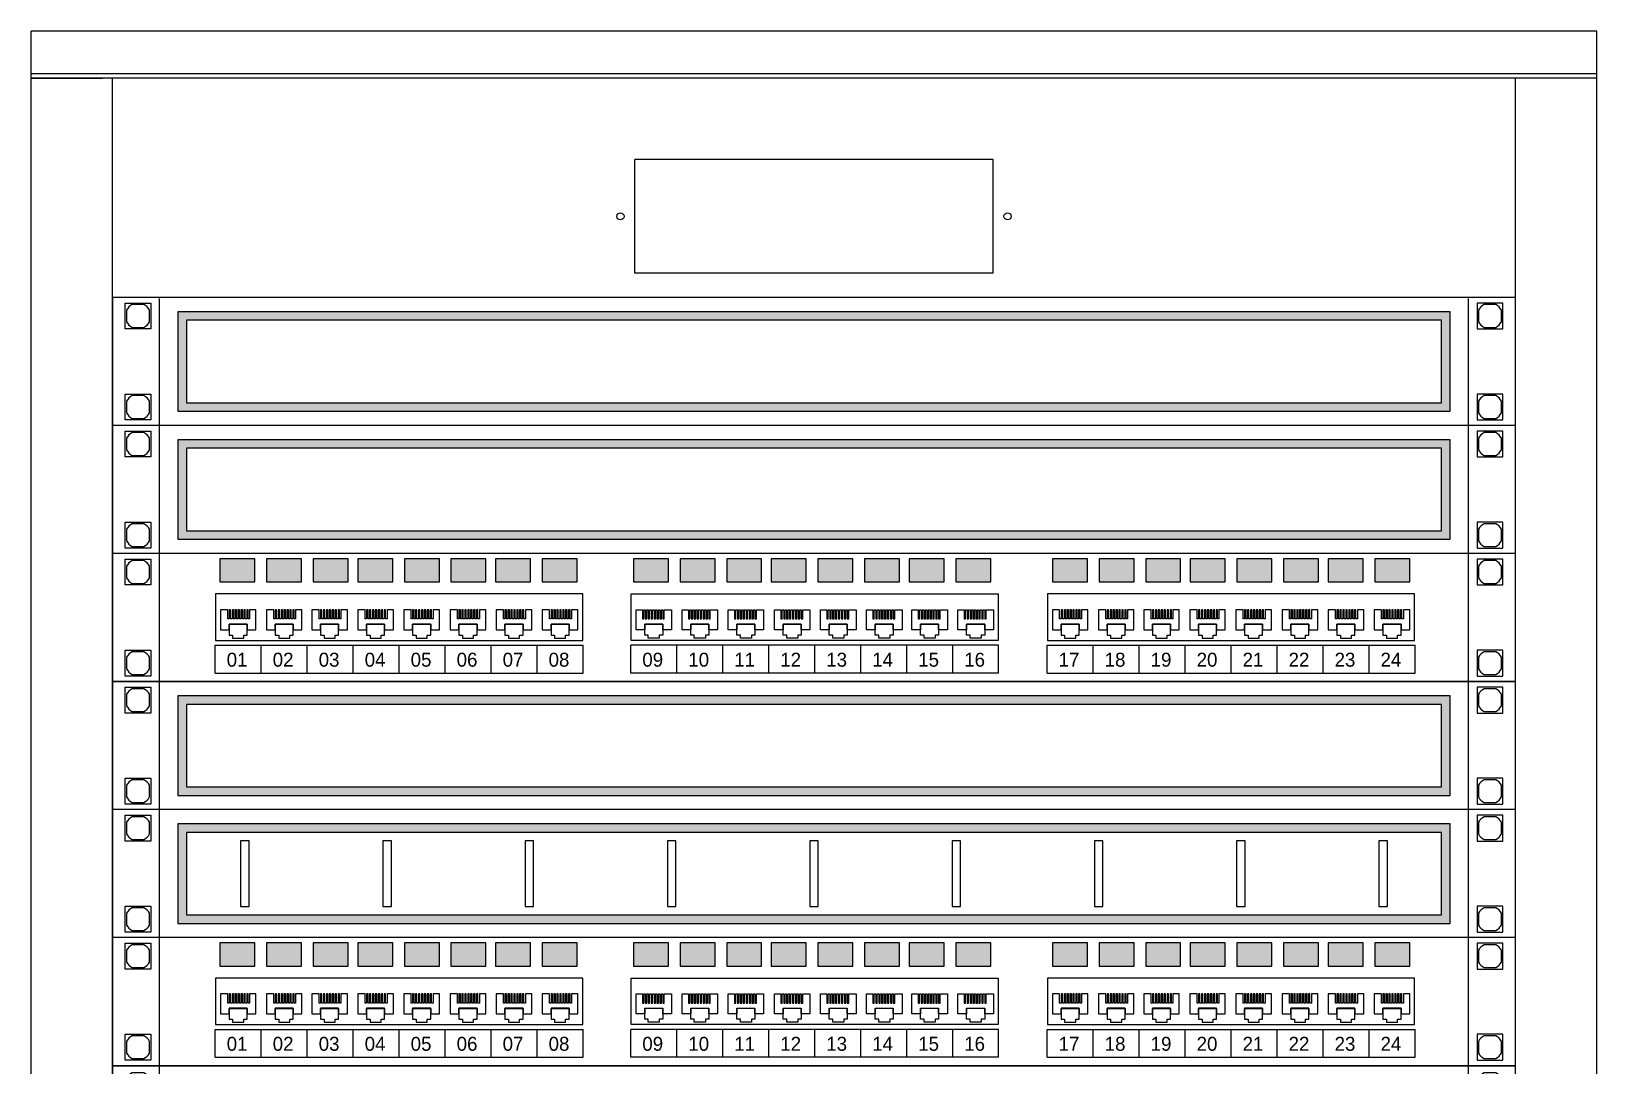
# Model space of a CAD drawing. Header units: millimetres. Extents: x 348.1 to 403.2, y 174.1 to 196.9.
# Drawn here: x 380.617 to 381.167, y 195.872 to 196.235 of the extents above; entities that cross this region are included whole.
import ezdxf

# ---------------------------------------------------------------- set-up
doc = ezdxf.new("R2010")
doc.units = ezdxf.units.MM
doc.layers.add('COTA', color=1, linetype='Continuous')

# ---------------------------------------------------------------- blocks, each defined once
blk = doc.blocks.new('GR39924')
for p, q in [((550, 0), (0, 0)), ((0, -15), (0, 0)), ((550, -15), (550, 0)), ((550, -15), (0, -15)), ((0, -16.5), (0, -15)), ((0, -1249.5), (0, -16.5)), ((0, -16.5), (25, -16.5)), ((550, -16.5), (0, -16.5)), ((28.5, -1249.5), (28.5, -16.5)), ((521.5, -1249.5), (521.5, -16.5)), ((550, -16.5), (525, -16.5)), ((550, -16.5), (550, -15)), ((550, -1249.5), (550, -16.5)), ((212, -85.05), (212, -45.05)), ((338, -45.05), (212, -45.05)), ((338, -85.05), (338, -45.05)), ((338, -85.05), (212, -85.05)), ((521.5, -93.55), (28.5, -93.55)), ((32.95, -95.5), (42.05, -95.5)), ((32.95, -104.6), (32.95, -95.5)), ((42.05, -95.5), (42.05, -104.6)), ((45, -1173.55), (45, -93.9)), ((505, -1173.55), (505, -93.9)), ((517.05, -95.5), (507.95, -95.5)), ((507.95, -95.5), (507.95, -104.6)), ((517.05, -104.6), (517.05, -95.5)), ((42.05, -104.6), (32.95, -104.6)), ((507.95, -104.6), (517.05, -104.6)), ((32.95, -127.5), (42.05, -127.5)), ((32.95, -136.6), (32.95, -127.5)), ((42.05, -127.5), (42.05, -136.6)), ((517.05, -127.5), (507.95, -127.5)), ((507.95, -127.5), (507.95, -136.6)), ((517.05, -136.6), (517.05, -127.5)), ((42.05, -136.6), (32.95, -136.6)), ((507.95, -136.6), (517.05, -136.6)), ((32.95, -140.5), (42.05, -140.5)), ((32.95, -149.6), (32.95, -140.5)), ((42.05, -140.5), (42.05, -149.6)), ((517.05, -140.5), (507.95, -140.5)), ((507.95, -140.5), (507.95, -149.6)), ((517.05, -149.6), (517.05, -140.5)), ((42.05, -149.6), (32.95, -149.6)), ((507.95, -149.6), (517.05, -149.6)), ((32.95, -172.5), (42.05, -172.5)), ((32.95, -181.6), (32.95, -172.5)), ((42.05, -172.5), (42.05, -181.6)), ((517.05, -172.5), (507.95, -172.5)), ((507.95, -172.5), (507.95, -181.6)), ((517.05, -181.6), (517.05, -172.5)), ((42.05, -181.6), (32.95, -181.6)), ((32.95, -185.5), (42.05, -185.5)), ((32.95, -194.6), (32.95, -185.5)), ((42.05, -185.5), (42.05, -194.6)), ((507.95, -181.6), (517.05, -181.6)), ((517.05, -185.5), (507.95, -185.5)), ((507.95, -185.5), (507.95, -194.6)), ((517.05, -194.6), (517.05, -185.5)), ((42.05, -194.6), (32.95, -194.6)), ((507.95, -194.6), (517.05, -194.6)), ((32.95, -217.5), (42.05, -217.5)), ((32.95, -226.6), (32.95, -217.5)), ((42.05, -217.5), (42.05, -226.6)), ((517.05, -217.5), (507.95, -217.5)), ((507.95, -217.5), (507.95, -226.6)), ((517.05, -226.6), (517.05, -217.5)), ((42.05, -226.6), (32.95, -226.6)), ((32.95, -230.5), (42.05, -230.5)), ((32.95, -239.6), (32.95, -230.5)), ((42.05, -230.5), (42.05, -239.6)), ((507.95, -226.6), (517.05, -226.6)), ((517.05, -230.5), (507.95, -230.5)), ((507.95, -230.5), (507.95, -239.6)), ((517.05, -239.6), (517.05, -230.5)), ((42.05, -239.6), (32.95, -239.6)), ((507.95, -239.6), (517.05, -239.6)), ((32.95, -262.5), (42.05, -262.5)), ((32.95, -271.6), (32.95, -262.5)), ((42.05, -262.5), (42.05, -271.6)), ((517.05, -262.5), (507.95, -262.5)), ((507.95, -262.5), (507.95, -271.6)), ((517.05, -271.6), (517.05, -262.5)), ((42.05, -271.6), (32.95, -271.6)), ((507.95, -271.6), (517.05, -271.6)), ((32.95, -275.5), (42.05, -275.5)), ((32.95, -284.6), (32.95, -275.5)), ((42.05, -275.5), (42.05, -284.6)), ((517.05, -275.5), (507.95, -275.5)), ((507.95, -275.5), (507.95, -284.6)), ((517.05, -284.6), (517.05, -275.5)), ((42.05, -284.6), (32.95, -284.6)), ((507.95, -284.6), (517.05, -284.6)), ((32.95, -307.5), (42.05, -307.5)), ((32.95, -316.6), (32.95, -307.5)), ((42.05, -307.5), (42.05, -316.6)), ((517.05, -307.5), (507.95, -307.5)), ((507.95, -307.5), (507.95, -316.6)), ((517.05, -316.6), (517.05, -307.5)), ((42.05, -316.6), (32.95, -316.6)), ((507.95, -316.6), (517.05, -316.6)), ((32.95, -320.5), (42.05, -320.5)), ((32.95, -329.6), (32.95, -320.5)), ((42.05, -320.5), (42.05, -329.6)), ((517.05, -320.5), (507.95, -320.5)), ((507.95, -320.5), (507.95, -329.6)), ((517.05, -329.6), (517.05, -320.5)), ((42.05, -329.6), (32.95, -329.6)), ((507.95, -329.6), (517.05, -329.6)), ((32.95, -352.5), (42.05, -352.5)), ((32.95, -361.6), (32.95, -352.5)), ((42.05, -352.5), (42.05, -361.6)), ((517.05, -352.5), (507.95, -352.5)), ((507.95, -352.5), (507.95, -361.6)), ((517.05, -361.6), (517.05, -352.5)), ((42.05, -361.6), (32.95, -361.6)), ((507.95, -361.6), (517.05, -361.6))]:
    blk.add_line(p, q)
for centre in [(207, -65.05), (343, -65.05)]:
    blk.add_circle(centre, 1.25)
blk = doc.blocks.new('Painel Fechamento 1U')
h = blk.add_hatch(color=256)
h.paths.add_polyline_path([(23, -5), (23, -40), (470, -40), (470, -5)])
h.paths.add_polyline_path([(467, -8), (467, -37), (26, -37), (26, -8)], flags=16)
for p, q in [((493, 0), (0, 0)), ((0, 0), (0, -45)), ((493, -45), (493, 0)), ((493, -45), (0, -45))]:
    blk.add_line(p, q)
for points in [[(5, -4.44), (5, -8.56, 0.156005), (6.94, -10.5), (11.06, -10.5, 0.156005), (13, -8.56), (13, -4.44, 0.156005), (11.06, -2.5), (6.94, -2.5, 0.156005)], [(480, -4.44), (480, -8.56, 0.156005), (481.94, -10.5), (486.06, -10.5, 0.156005), (488, -8.56), (488, -4.44, 0.156005), (486.06, -2.5), (481.94, -2.5, 0.156005)], [(5, -36.44), (5, -40.56, 0.156005), (6.94, -42.5), (11.06, -42.5, 0.156005), (13, -40.56), (13, -36.44, 0.156005), (11.06, -34.5), (6.94, -34.5, 0.156005)], [(480, -36.44), (480, -40.56, 0.156005), (481.94, -42.5), (486.06, -42.5, 0.156005), (488, -40.56), (488, -36.44, 0.156005), (486.06, -34.5), (481.94, -34.5, 0.156005)]]:
    blk.add_lwpolyline(points, format="xyb", close=True)
for points in [[(23, -40), (470, -40), (470, -5), (23, -5)], [(26, -37), (467, -37), (467, -8), (26, -8)]]:
    blk.add_lwpolyline(points, close=True)
blk = doc.blocks.new('376')
blk.add_blockref('Painel Fechamento 1U', (0, 0))
blk = doc.blocks.new('Patch Panel 24 Portas')
h = blk.add_hatch(color=256)
h.paths.add_polyline_path([(37.77, -1.8), (37.77, -9.99), (50.06, -9.99), (50.06, -1.8)])
h.paths.add_polyline_path([(66.44, -9.99), (66.44, -1.8), (54.16, -1.8), (54.16, -9.99)])
h.paths.add_polyline_path([(82.82, -9.99), (82.82, -1.8), (70.54, -1.8), (70.54, -9.99)])
h.paths.add_polyline_path([(98.49, -9.99), (98.49, -1.8), (86.2, -1.8), (86.2, -9.99)])
h.paths.add_polyline_path([(114.87, -9.99), (114.87, -1.8), (102.58, -1.8), (102.58, -9.99)])
h.paths.add_polyline_path([(131.25, -9.99), (131.25, -1.8), (118.96, -1.8), (118.96, -9.99)])
h.paths.add_polyline_path([(146.91, -9.99), (146.91, -1.8), (134.63, -1.8), (134.63, -9.99)])
h.paths.add_polyline_path([(151.01, -1.8), (151.01, -9.99), (163.3, -9.99), (163.3, -1.8)])
h.paths.add_polyline_path([(195.34, -9.99), (195.34, -1.8), (183.06, -1.8), (183.06, -9.99)])
h.paths.add_polyline_path([(199.44, -9.99), (211.72, -9.99), (211.72, -1.8), (199.44, -1.8)])
h.paths.add_polyline_path([(215.82, -9.99), (228.1, -9.99), (228.1, -1.8), (215.82, -1.8)])
h.paths.add_polyline_path([(231.48, -1.8), (231.48, -9.99), (243.77, -9.99), (243.77, -1.8)])
h.paths.add_polyline_path([(247.86, -1.8), (247.86, -9.99), (260.15, -9.99), (260.15, -1.8)])
h.paths.add_polyline_path([(276.53, -1.8), (264.24, -1.8), (264.24, -9.99), (276.53, -9.99)])
h.paths.add_polyline_path([(279.91, -1.8), (279.91, -9.99), (292.2, -9.99), (292.2, -1.8)])
h.paths.add_polyline_path([(296.29, -9.99), (308.58, -9.99), (308.58, -1.8), (296.29, -1.8)])
h.paths.add_polyline_path([(330.28, -1.8), (330.28, -9.99), (342.57, -9.99), (342.57, -1.8)])
h.paths.add_polyline_path([(358.95, -1.8), (346.66, -1.8), (346.66, -9.99), (358.95, -9.99)])
h.paths.add_polyline_path([(375.33, -1.8), (363.04, -1.8), (363.04, -9.99), (375.33, -9.99)])
h.paths.add_polyline_path([(378.71, -1.8), (378.71, -9.99), (391, -9.99), (391, -1.8)])
h.paths.add_polyline_path([(395.09, -1.8), (395.09, -9.99), (407.38, -9.99), (407.38, -1.8)])
h.paths.add_polyline_path([(411.47, -1.8), (411.47, -9.99), (423.76, -9.99), (423.76, -1.8)])
h.paths.add_polyline_path([(427.14, -1.8), (427.14, -9.99), (439.42, -9.99), (439.42, -1.8)])
h.paths.add_polyline_path([(443.52, -1.8), (443.52, -9.99), (455.8, -9.99), (455.8, -1.8)])
at = {"color": 7}
for p, q in [((36.1, -42.04), (36.1, -32.23)), ((36.1, -32.23), (165.36, -32.23)), ((165.36, -42.04), (165.36, -32.23)), ((182.13, -42.04), (182.13, -32.23)), ((311.38, -32.23), (182.13, -32.23)), ((311.38, -42.04), (311.38, -32.23)), ((328.41, -42.04), (328.41, -32.23)), ((328.41, -32.23), (457.67, -32.23)), ((457.67, -42.04), (457.67, -32.23)), ((36.1, -42.04), (165.36, -42.04)), ((311.38, -42.04), (182.13, -42.04)), ((328.41, -42.04), (457.67, -42.04))]:
    blk.add_line(p, q, dxfattribs=at)
for p, q in [((52.26, -42.04), (52.26, -32.23)), ((68.42, -42.04), (68.42, -32.23)), ((84.57, -42.04), (84.57, -32.23)), ((100.73, -42.04), (100.73, -32.23)), ((116.89, -42.04), (116.89, -32.23)), ((133.05, -42.04), (133.05, -32.23)), ((149.2, -42.04), (149.2, -32.23)), ((198.29, -42.04), (198.29, -32.23)), ((214.44, -42.04), (214.44, -32.23)), ((230.6, -42.04), (230.6, -32.23)), ((246.76, -42.04), (246.76, -32.23)), ((262.91, -42.04), (262.91, -32.23)), ((279.07, -42.04), (279.07, -32.23)), ((295.23, -42.04), (295.23, -32.23)), ((344.57, -42.04), (344.57, -32.23)), ((360.73, -42.04), (360.73, -32.23)), ((376.89, -42.04), (376.89, -32.23)), ((393.04, -42.04), (393.04, -32.23)), ((409.2, -42.04), (409.2, -32.23)), ((425.36, -42.04), (425.36, -32.23)), ((441.51, -42.04), (441.51, -32.23))]:
    blk.add_line(p, q)
blk.add_lwpolyline([(0, -45), (493, -45), (493, 0), (0, 0)], close=True)
for points in [[(5, -4.44), (5, -8.56, 0.156005), (6.94, -10.5), (11.06, -10.5, 0.156005), (13, -8.56), (13, -4.44, 0.156005), (11.06, -2.5), (6.94, -2.5, 0.156005)], [(480, -4.44), (480, -8.56, 0.156005), (481.94, -10.5), (486.06, -10.5, 0.156005), (488, -8.56), (488, -4.44, 0.156005), (486.06, -2.5), (481.94, -2.5, 0.156005)], [(5, -36.44), (5, -40.56, 0.156005), (6.94, -42.5), (11.06, -42.5, 0.156005), (13, -40.56), (13, -36.44, 0.156005), (11.06, -34.5), (6.94, -34.5, 0.156005)], [(480, -36.44), (480, -40.56, 0.156005), (481.94, -42.5), (486.06, -42.5, 0.156005), (488, -40.56), (488, -36.44, 0.156005), (486.06, -34.5), (481.94, -34.5, 0.156005)]]:
    blk.add_lwpolyline(points, format="xyb", close=True)
at = {"color": 7, "linetype": 'Continuous'}
for points in [[(37.77, -9.99), (50.06, -9.99), (50.06, -1.8), (37.77, -1.8)], [(54.16, -9.99), (66.44, -9.99), (66.44, -1.8), (54.16, -1.8)], [(70.54, -9.99), (82.82, -9.99), (82.82, -1.8), (70.54, -1.8)], [(86.2, -9.99), (98.49, -9.99), (98.49, -1.8), (86.2, -1.8)], [(102.58, -9.99), (114.87, -9.99), (114.87, -1.8), (102.58, -1.8)], [(118.96, -9.99), (131.25, -9.99), (131.25, -1.8), (118.96, -1.8)], [(134.63, -9.99), (146.91, -9.99), (146.91, -1.8), (134.63, -1.8)], [(151.01, -9.99), (163.3, -9.99), (163.3, -1.8), (151.01, -1.8)], [(183.06, -9.99), (195.34, -9.99), (195.34, -1.8), (183.06, -1.8)], [(199.44, -9.99), (211.72, -9.99), (211.72, -1.8), (199.44, -1.8)], [(215.82, -9.99), (228.1, -9.99), (228.1, -1.8), (215.82, -1.8)], [(231.48, -9.99), (243.77, -9.99), (243.77, -1.8), (231.48, -1.8)], [(247.86, -9.99), (260.15, -9.99), (260.15, -1.8), (247.86, -1.8)], [(264.24, -9.99), (276.53, -9.99), (276.53, -1.8), (264.24, -1.8)], [(279.91, -9.99), (292.2, -9.99), (292.2, -1.8), (279.91, -1.8)], [(296.29, -9.99), (308.58, -9.99), (308.58, -1.8), (296.29, -1.8)], [(330.28, -9.99), (342.57, -9.99), (342.57, -1.8), (330.28, -1.8)], [(346.66, -9.99), (358.95, -9.99), (358.95, -1.8), (346.66, -1.8)], [(363.04, -9.99), (375.33, -9.99), (375.33, -1.8), (363.04, -1.8)], [(378.71, -9.99), (391, -9.99), (391, -1.8), (378.71, -1.8)], [(395.09, -9.99), (407.38, -9.99), (407.38, -1.8), (395.09, -1.8)], [(411.47, -9.99), (423.76, -9.99), (423.76, -1.8), (411.47, -1.8)], [(427.14, -9.99), (439.42, -9.99), (439.42, -1.8), (427.14, -1.8)], [(443.52, -9.99), (455.8, -9.99), (455.8, -1.8), (443.52, -1.8)], [(47.36, -26.79), (50.43, -26.79), (50.43, -19.73), (48.21, -19.73), (48.21, -22.98), (47.69, -22.98), (47.69, -19.73), (47.18, -19.73), (47.18, -22.98), (46.67, -22.98), (46.67, -19.73), (46.16, -19.73), (46.16, -22.99), (45.65, -22.99), (45.65, -19.73), (45.13, -19.73), (45.13, -22.98), (44.62, -22.98), (44.62, -19.73), (44.09, -19.73), (44.09, -22.99), (43.57, -22.99), (43.57, -19.73), (43.06, -19.73), (43.06, -23), (42.55, -23), (42.55, -19.73), (42.04, -19.73), (42.04, -23), (41.53, -23), (41.53, -19.73), (41.01, -19.73), (41.01, -23), (40.5, -23), (40.5, -19.73), (37.94, -19.73), (37.94, -26.79), (41.01, -26.79), (41.01, -24.85), (47.36, -24.85)], [(63.54, -26.79), (66.61, -26.79), (66.61, -19.73), (64.38, -19.73), (64.38, -22.98), (63.87, -22.98), (63.87, -19.73), (63.36, -19.73), (63.36, -22.98), (62.85, -22.98), (62.85, -19.73), (62.34, -19.73), (62.34, -22.99), (61.82, -22.99), (61.82, -19.73), (61.31, -19.73), (61.31, -22.98), (60.8, -22.98), (60.8, -19.73), (60.26, -19.73), (60.26, -22.99), (59.75, -22.99), (59.75, -19.73), (59.24, -19.73), (59.24, -23), (58.73, -23), (58.73, -19.73), (58.21, -19.73), (58.21, -23), (57.7, -23), (57.7, -19.73), (57.19, -19.73), (57.19, -23), (56.68, -23), (56.68, -19.73), (54.12, -19.73), (54.12, -26.79), (57.19, -26.79), (57.19, -24.85), (63.54, -24.85)], [(79.47, -26.79), (82.54, -26.79), (82.54, -19.73), (80.31, -19.73), (80.31, -22.98), (79.8, -22.98), (79.8, -19.73), (79.29, -19.73), (79.29, -22.98), (78.77, -22.98), (78.77, -19.73), (78.26, -19.73), (78.26, -22.99), (77.75, -22.99), (77.75, -19.73), (77.24, -19.73), (77.24, -22.98), (76.73, -22.98), (76.73, -19.73), (76.19, -19.73), (76.19, -22.99), (75.68, -22.99), (75.68, -19.73), (75.17, -19.73), (75.17, -23), (74.65, -23), (74.65, -19.73), (74.14, -19.73), (74.14, -23), (73.63, -23), (73.63, -19.73), (73.12, -19.73), (73.12, -23), (72.61, -23), (72.61, -19.73), (70.05, -19.73), (70.05, -26.79), (73.12, -26.79), (73.12, -24.85), (79.47, -24.85)], [(95.64, -26.79), (98.71, -26.79), (98.71, -19.73), (96.49, -19.73), (96.49, -22.98), (95.98, -22.98), (95.98, -19.73), (95.46, -19.73), (95.46, -22.98), (94.95, -22.98), (94.95, -19.73), (94.44, -19.73), (94.44, -22.99), (93.93, -22.99), (93.93, -19.73), (93.42, -19.73), (93.42, -22.98), (92.9, -22.98), (92.9, -19.73), (92.37, -19.73), (92.37, -22.99), (91.85, -22.99), (91.85, -19.73), (91.34, -19.73), (91.34, -23), (90.83, -23), (90.83, -19.73), (90.32, -19.73), (90.32, -23), (89.81, -23), (89.81, -19.73), (89.29, -19.73), (89.29, -23), (88.78, -23), (88.78, -19.73), (86.22, -19.73), (86.22, -26.79), (89.29, -26.79), (89.29, -24.85), (95.64, -24.85)], [(111.82, -26.79), (114.89, -26.79), (114.89, -19.73), (112.66, -19.73), (112.66, -22.98), (112.15, -22.98), (112.15, -19.73), (111.64, -19.73), (111.64, -22.98), (111.13, -22.98), (111.13, -19.73), (110.62, -19.73), (110.62, -22.99), (110.1, -22.99), (110.1, -19.73), (109.59, -19.73), (109.59, -22.98), (109.08, -22.98), (109.08, -19.73), (108.54, -19.73), (108.54, -22.99), (108.03, -22.99), (108.03, -19.73), (107.52, -19.73), (107.52, -23), (107.01, -23), (107.01, -19.73), (106.49, -19.73), (106.49, -23), (105.98, -23), (105.98, -19.73), (105.47, -19.73), (105.47, -23), (104.96, -23), (104.96, -19.73), (102.4, -19.73), (102.4, -26.79), (105.47, -26.79), (105.47, -24.85), (111.82, -24.85)], [(128.1, -26.79), (131.17, -26.79), (131.17, -19.73), (128.94, -19.73), (128.94, -22.98), (128.43, -22.98), (128.43, -19.73), (127.92, -19.73), (127.92, -22.98), (127.41, -22.98), (127.41, -19.73), (126.89, -19.73), (126.89, -22.99), (126.38, -22.99), (126.38, -19.73), (125.87, -19.73), (125.87, -22.98), (125.36, -22.98), (125.36, -19.73), (124.82, -19.73), (124.82, -22.99), (124.31, -22.99), (124.31, -19.73), (123.8, -19.73), (123.8, -23), (123.29, -23), (123.29, -19.73), (122.77, -19.73), (122.77, -23), (122.26, -23), (122.26, -19.73), (121.75, -19.73), (121.75, -23), (121.24, -23), (121.24, -19.73), (118.68, -19.73), (118.68, -26.79), (121.75, -26.79), (121.75, -24.85), (128.1, -24.85)], [(144.27, -26.79), (147.35, -26.79), (147.35, -19.73), (145.12, -19.73), (145.12, -22.98), (144.61, -22.98), (144.61, -19.73), (144.1, -19.73), (144.1, -22.98), (143.58, -22.98), (143.58, -19.73), (143.07, -19.73), (143.07, -22.99), (142.56, -22.99), (142.56, -19.73), (142.05, -19.73), (142.05, -22.98), (141.54, -22.98), (141.54, -19.73), (141, -19.73), (141, -22.99), (140.49, -22.99), (140.49, -19.73), (139.97, -19.73), (139.97, -23), (139.46, -23), (139.46, -19.73), (138.95, -19.73), (138.95, -23), (138.44, -23), (138.44, -19.73), (137.93, -19.73), (137.93, -23), (137.41, -23), (137.41, -19.73), (134.86, -19.73), (134.86, -26.79), (137.93, -26.79), (137.93, -24.85), (144.27, -24.85)], [(160.45, -26.79), (163.52, -26.79), (163.52, -19.73), (161.3, -19.73), (161.3, -22.98), (160.78, -22.98), (160.78, -19.73), (160.27, -19.73), (160.27, -22.98), (159.76, -22.98), (159.76, -19.73), (159.25, -19.73), (159.25, -22.99), (158.74, -22.99), (158.74, -19.73), (158.22, -19.73), (158.22, -22.98), (157.71, -22.98), (157.71, -19.73), (157.17, -19.73), (157.17, -22.99), (156.66, -22.99), (156.66, -19.73), (156.15, -19.73), (156.15, -23), (155.64, -23), (155.64, -19.73), (155.13, -19.73), (155.13, -23), (154.61, -23), (154.61, -19.73), (154.1, -19.73), (154.1, -23), (153.59, -23), (153.59, -19.73), (151.03, -19.73), (151.03, -26.79), (154.1, -26.79), (154.1, -24.85), (160.45, -24.85)], [(187.04, -26.79), (183.97, -26.79), (183.97, -19.73), (186.19, -19.73), (186.19, -22.98), (186.7, -22.98), (186.7, -19.73), (187.22, -19.73), (187.22, -22.98), (187.73, -22.98), (187.73, -19.73), (188.24, -19.73), (188.24, -22.99), (188.75, -22.99), (188.75, -19.73), (189.26, -19.73), (189.26, -22.98), (189.78, -22.98), (189.78, -19.73), (190.31, -19.73), (190.31, -22.99), (190.83, -22.99), (190.83, -19.73), (191.34, -19.73), (191.34, -23), (191.85, -23), (191.85, -19.73), (192.36, -19.73), (192.36, -23), (192.87, -23), (192.87, -19.73), (193.39, -19.73), (193.39, -23), (193.9, -23), (193.9, -19.73), (196.46, -19.73), (196.46, -26.79), (193.39, -26.79), (193.39, -24.85), (187.04, -24.85)], [(203.21, -26.79), (200.14, -26.79), (200.14, -19.73), (202.37, -19.73), (202.37, -22.98), (202.88, -22.98), (202.88, -19.73), (203.39, -19.73), (203.39, -22.98), (203.91, -22.98), (203.91, -19.73), (204.42, -19.73), (204.42, -22.99), (204.93, -22.99), (204.93, -19.73), (205.44, -19.73), (205.44, -22.98), (205.95, -22.98), (205.95, -19.73), (206.49, -19.73), (206.49, -22.99), (207, -22.99), (207, -19.73), (207.51, -19.73), (207.51, -23), (208.03, -23), (208.03, -19.73), (208.54, -19.73), (208.54, -23), (209.05, -23), (209.05, -19.73), (209.56, -19.73), (209.56, -23), (210.07, -23), (210.07, -19.73), (212.63, -19.73), (212.63, -26.79), (209.56, -26.79), (209.56, -24.85), (203.21, -24.85)], [(219.39, -26.79), (216.32, -26.79), (216.32, -19.73), (218.55, -19.73), (218.55, -22.98), (219.06, -22.98), (219.06, -19.73), (219.57, -19.73), (219.57, -22.98), (220.08, -22.98), (220.08, -19.73), (220.59, -19.73), (220.59, -22.99), (221.11, -22.99), (221.11, -19.73), (221.62, -19.73), (221.62, -22.98), (222.13, -22.98), (222.13, -19.73), (222.67, -19.73), (222.67, -22.99), (223.18, -22.99), (223.18, -19.73), (223.69, -19.73), (223.69, -23), (224.2, -23), (224.2, -19.73), (224.71, -19.73), (224.71, -23), (225.23, -23), (225.23, -19.73), (225.74, -19.73), (225.74, -23), (226.25, -23), (226.25, -19.73), (228.81, -19.73), (228.81, -26.79), (225.74, -26.79), (225.74, -24.85), (219.39, -24.85)], [(235.67, -26.79), (232.6, -26.79), (232.6, -19.73), (234.82, -19.73), (234.82, -22.98), (235.34, -22.98), (235.34, -19.73), (235.85, -19.73), (235.85, -22.98), (236.36, -22.98), (236.36, -19.73), (236.87, -19.73), (236.87, -22.99), (237.38, -22.99), (237.38, -19.73), (237.9, -19.73), (237.9, -22.98), (238.41, -22.98), (238.41, -19.73), (238.95, -19.73), (238.95, -22.99), (239.46, -22.99), (239.46, -19.73), (239.97, -19.73), (239.97, -23), (240.48, -23), (240.48, -19.73), (240.99, -19.73), (240.99, -23), (241.51, -23), (241.51, -19.73), (242.02, -19.73), (242.02, -23), (242.53, -23), (242.53, -19.73), (245.09, -19.73), (245.09, -26.79), (242.02, -26.79), (242.02, -24.85), (235.67, -24.85)], [(251.85, -26.79), (248.77, -26.79), (248.77, -19.73), (251, -19.73), (251, -22.98), (251.51, -22.98), (251.51, -19.73), (252.03, -19.73), (252.03, -22.98), (252.54, -22.98), (252.54, -19.73), (253.05, -19.73), (253.05, -22.99), (253.56, -22.99), (253.56, -19.73), (254.07, -19.73), (254.07, -22.98), (254.58, -22.98), (254.58, -19.73), (255.12, -19.73), (255.12, -22.99), (255.63, -22.99), (255.63, -19.73), (256.15, -19.73), (256.15, -23), (256.66, -23), (256.66, -19.73), (257.17, -19.73), (257.17, -23), (257.68, -23), (257.68, -19.73), (258.19, -19.73), (258.19, -23), (258.71, -23), (258.71, -19.73), (261.27, -19.73), (261.27, -26.79), (258.19, -26.79), (258.19, -24.85), (251.85, -24.85)], [(268.02, -26.79), (264.95, -26.79), (264.95, -19.73), (267.18, -19.73), (267.18, -22.98), (267.69, -22.98), (267.69, -19.73), (268.2, -19.73), (268.2, -22.98), (268.71, -22.98), (268.71, -19.73), (269.23, -19.73), (269.23, -22.99), (269.74, -22.99), (269.74, -19.73), (270.25, -19.73), (270.25, -22.98), (270.76, -22.98), (270.76, -19.73), (271.3, -19.73), (271.3, -22.99), (271.81, -22.99), (271.81, -19.73), (272.32, -19.73), (272.32, -23), (272.83, -23), (272.83, -19.73), (273.35, -19.73), (273.35, -23), (273.86, -23), (273.86, -19.73), (274.37, -19.73), (274.37, -23), (274.88, -23), (274.88, -19.73), (277.44, -19.73), (277.44, -26.79), (274.37, -26.79), (274.37, -24.85), (268.02, -24.85)], [(283.95, -26.79), (280.88, -26.79), (280.88, -19.73), (283.11, -19.73), (283.11, -22.98), (283.62, -22.98), (283.62, -19.73), (284.13, -19.73), (284.13, -22.98), (284.64, -22.98), (284.64, -19.73), (285.15, -19.73), (285.15, -22.99), (285.67, -22.99), (285.67, -19.73), (286.18, -19.73), (286.18, -22.98), (286.69, -22.98), (286.69, -19.73), (287.23, -19.73), (287.23, -22.99), (287.74, -22.99), (287.74, -19.73), (288.25, -19.73), (288.25, -23), (288.76, -23), (288.76, -19.73), (289.27, -19.73), (289.27, -23), (289.79, -23), (289.79, -19.73), (290.3, -19.73), (290.3, -23), (290.81, -23), (290.81, -19.73), (293.37, -19.73), (293.37, -26.79), (290.3, -26.79), (290.3, -24.85), (283.95, -24.85)], [(300.13, -26.79), (297.06, -26.79), (297.06, -19.73), (299.28, -19.73), (299.28, -22.98), (299.79, -22.98), (299.79, -19.73), (300.31, -19.73), (300.31, -22.98), (300.82, -22.98), (300.82, -19.73), (301.33, -19.73), (301.33, -22.99), (301.84, -22.99), (301.84, -19.73), (302.35, -19.73), (302.35, -22.98), (302.87, -22.98), (302.87, -19.73), (303.4, -19.73), (303.4, -22.99), (303.91, -22.99), (303.91, -19.73), (304.43, -19.73), (304.43, -23), (304.94, -23), (304.94, -19.73), (305.45, -19.73), (305.45, -23), (305.96, -23), (305.96, -19.73), (306.47, -19.73), (306.47, -23), (306.99, -23), (306.99, -19.73), (309.55, -19.73), (309.55, -26.79), (306.47, -26.79), (306.47, -24.85), (300.13, -24.85)], [(339.67, -26.79), (342.74, -26.79), (342.74, -19.73), (340.52, -19.73), (340.52, -22.98), (340, -22.98), (340, -19.73), (339.49, -19.73), (339.49, -22.98), (338.98, -22.98), (338.98, -19.73), (338.47, -19.73), (338.47, -22.99), (337.96, -22.99), (337.96, -19.73), (337.45, -19.73), (337.45, -22.98), (336.93, -22.98), (336.93, -19.73), (336.4, -19.73), (336.4, -22.99), (335.88, -22.99), (335.88, -19.73), (335.37, -19.73), (335.37, -23), (334.86, -23), (334.86, -19.73), (334.35, -19.73), (334.35, -23), (333.84, -23), (333.84, -19.73), (333.32, -19.73), (333.32, -23), (332.81, -23), (332.81, -19.73), (330.25, -19.73), (330.25, -26.79), (333.32, -26.79), (333.32, -24.85), (339.67, -24.85)], [(355.85, -26.79), (358.92, -26.79), (358.92, -19.73), (356.69, -19.73), (356.69, -22.98), (356.18, -22.98), (356.18, -19.73), (355.67, -19.73), (355.67, -22.98), (355.16, -22.98), (355.16, -19.73), (354.65, -19.73), (354.65, -22.99), (354.13, -22.99), (354.13, -19.73), (353.62, -19.73), (353.62, -22.98), (353.11, -22.98), (353.11, -19.73), (352.57, -19.73), (352.57, -22.99), (352.06, -22.99), (352.06, -19.73), (351.55, -19.73), (351.55, -23), (351.04, -23), (351.04, -19.73), (350.52, -19.73), (350.52, -23), (350.01, -23), (350.01, -19.73), (349.5, -19.73), (349.5, -23), (348.99, -23), (348.99, -19.73), (346.43, -19.73), (346.43, -26.79), (349.5, -26.79), (349.5, -24.85), (355.85, -24.85)], [(371.78, -26.79), (374.85, -26.79), (374.85, -19.73), (372.62, -19.73), (372.62, -22.98), (372.11, -22.98), (372.11, -19.73), (371.6, -19.73), (371.6, -22.98), (371.09, -22.98), (371.09, -19.73), (370.57, -19.73), (370.57, -22.99), (370.06, -22.99), (370.06, -19.73), (369.55, -19.73), (369.55, -22.98), (369.04, -22.98), (369.04, -19.73), (368.5, -19.73), (368.5, -22.99), (367.99, -22.99), (367.99, -19.73), (367.48, -19.73), (367.48, -23), (366.96, -23), (366.96, -19.73), (366.45, -19.73), (366.45, -23), (365.94, -23), (365.94, -19.73), (365.43, -19.73), (365.43, -23), (364.92, -23), (364.92, -19.73), (362.36, -19.73), (362.36, -26.79), (365.43, -26.79), (365.43, -24.85), (371.78, -24.85)], [(387.95, -26.79), (391.02, -26.79), (391.02, -19.73), (388.8, -19.73), (388.8, -22.98), (388.29, -22.98), (388.29, -19.73), (387.77, -19.73), (387.77, -22.98), (387.26, -22.98), (387.26, -19.73), (386.75, -19.73), (386.75, -22.99), (386.24, -22.99), (386.24, -19.73), (385.73, -19.73), (385.73, -22.98), (385.21, -22.98), (385.21, -19.73), (384.68, -19.73), (384.68, -22.99), (384.16, -22.99), (384.16, -19.73), (383.65, -19.73), (383.65, -23), (383.14, -23), (383.14, -19.73), (382.63, -19.73), (382.63, -23), (382.12, -23), (382.12, -19.73), (381.61, -19.73), (381.61, -23), (381.09, -23), (381.09, -19.73), (378.53, -19.73), (378.53, -26.79), (381.61, -26.79), (381.61, -24.85), (387.95, -24.85)], [(404.13, -26.79), (407.2, -26.79), (407.2, -19.73), (404.97, -19.73), (404.97, -22.98), (404.46, -22.98), (404.46, -19.73), (403.95, -19.73), (403.95, -22.98), (403.44, -22.98), (403.44, -19.73), (402.93, -19.73), (402.93, -22.99), (402.41, -22.99), (402.41, -19.73), (401.9, -19.73), (401.9, -22.98), (401.39, -22.98), (401.39, -19.73), (400.85, -19.73), (400.85, -22.99), (400.34, -22.99), (400.34, -19.73), (399.83, -19.73), (399.83, -23), (399.32, -23), (399.32, -19.73), (398.81, -19.73), (398.81, -23), (398.29, -23), (398.29, -19.73), (397.78, -19.73), (397.78, -23), (397.27, -23), (397.27, -19.73), (394.71, -19.73), (394.71, -26.79), (397.78, -26.79), (397.78, -24.85), (404.13, -24.85)], [(420.41, -26.79), (423.48, -26.79), (423.48, -19.73), (421.25, -19.73), (421.25, -22.98), (420.74, -22.98), (420.74, -19.73), (420.23, -19.73), (420.23, -22.98), (419.72, -22.98), (419.72, -19.73), (419.21, -19.73), (419.21, -22.99), (418.69, -22.99), (418.69, -19.73), (418.18, -19.73), (418.18, -22.98), (417.67, -22.98), (417.67, -19.73), (417.13, -19.73), (417.13, -22.99), (416.62, -22.99), (416.62, -19.73), (416.11, -19.73), (416.11, -23), (415.6, -23), (415.6, -19.73), (415.08, -19.73), (415.08, -23), (414.57, -23), (414.57, -19.73), (414.06, -19.73), (414.06, -23), (413.55, -23), (413.55, -19.73), (410.99, -19.73), (410.99, -26.79), (414.06, -26.79), (414.06, -24.85), (420.41, -24.85)], [(436.58, -26.79), (439.66, -26.79), (439.66, -19.73), (437.43, -19.73), (437.43, -22.98), (436.92, -22.98), (436.92, -19.73), (436.41, -19.73), (436.41, -22.98), (435.89, -22.98), (435.89, -19.73), (435.38, -19.73), (435.38, -22.99), (434.87, -22.99), (434.87, -19.73), (434.36, -19.73), (434.36, -22.98), (433.85, -22.98), (433.85, -19.73), (433.31, -19.73), (433.31, -22.99), (432.8, -22.99), (432.8, -19.73), (432.28, -19.73), (432.28, -23), (431.77, -23), (431.77, -19.73), (431.26, -19.73), (431.26, -23), (430.75, -23), (430.75, -19.73), (430.24, -19.73), (430.24, -23), (429.73, -23), (429.73, -19.73), (427.17, -19.73), (427.17, -26.79), (430.24, -26.79), (430.24, -24.85), (436.58, -24.85)], [(452.76, -26.79), (455.83, -26.79), (455.83, -19.73), (453.61, -19.73), (453.61, -22.98), (453.09, -22.98), (453.09, -19.73), (452.58, -19.73), (452.58, -22.98), (452.07, -22.98), (452.07, -19.73), (451.56, -19.73), (451.56, -22.99), (451.05, -22.99), (451.05, -19.73), (450.53, -19.73), (450.53, -22.98), (450.02, -22.98), (450.02, -19.73), (449.48, -19.73), (449.48, -22.99), (448.97, -22.99), (448.97, -19.73), (448.46, -19.73), (448.46, -23), (447.95, -23), (447.95, -19.73), (447.44, -19.73), (447.44, -23), (446.93, -23), (446.93, -19.73), (446.41, -19.73), (446.41, -23), (445.9, -23), (445.9, -19.73), (443.34, -19.73), (443.34, -26.79), (446.41, -26.79), (446.41, -24.85), (452.76, -24.85)], [(41.01, -24.79), (41.01, -28.68), (42.24, -28.68), (42.24, -29.71), (46.13, -29.71), (46.13, -28.68), (47.36, -28.68), (47.36, -24.79)], [(57.19, -24.79), (57.19, -28.68), (58.42, -28.68), (58.42, -29.71), (62.31, -29.71), (62.31, -28.68), (63.54, -28.68), (63.54, -24.79)], [(73.12, -24.79), (73.12, -28.68), (74.35, -28.68), (74.35, -29.71), (78.24, -29.71), (78.24, -28.68), (79.47, -28.68), (79.47, -24.79)], [(89.29, -24.79), (89.29, -28.68), (90.52, -28.68), (90.52, -29.71), (94.41, -29.71), (94.41, -28.68), (95.64, -28.68), (95.64, -24.79)], [(105.47, -24.79), (105.47, -28.68), (106.7, -28.68), (106.7, -29.71), (110.59, -29.71), (110.59, -28.68), (111.82, -28.68), (111.82, -24.79)], [(121.75, -24.79), (121.75, -28.68), (122.98, -28.68), (122.98, -29.71), (126.87, -29.71), (126.87, -28.68), (128.1, -28.68), (128.1, -24.79)], [(137.93, -24.79), (137.93, -28.68), (139.16, -28.68), (139.16, -29.71), (143.05, -29.71), (143.05, -28.68), (144.27, -28.68), (144.27, -24.79)], [(154.1, -24.79), (154.1, -28.68), (155.33, -28.68), (155.33, -29.71), (159.22, -29.71), (159.22, -28.68), (160.45, -28.68), (160.45, -24.79)], [(193.39, -24.79), (193.39, -28.68), (192.16, -28.68), (192.16, -29.71), (188.27, -29.71), (188.27, -28.68), (187.04, -28.68), (187.04, -24.79)], [(209.56, -24.79), (209.56, -28.68), (208.33, -28.68), (208.33, -29.71), (204.44, -29.71), (204.44, -28.68), (203.21, -28.68), (203.21, -24.79)], [(225.74, -24.79), (225.74, -28.68), (224.51, -28.68), (224.51, -29.71), (220.62, -29.71), (220.62, -28.68), (219.39, -28.68), (219.39, -24.79)], [(242.02, -24.79), (242.02, -28.68), (240.79, -28.68), (240.79, -29.71), (236.9, -29.71), (236.9, -28.68), (235.67, -28.68), (235.67, -24.79)], [(258.19, -24.79), (258.19, -28.68), (256.96, -28.68), (256.96, -29.71), (253.07, -29.71), (253.07, -28.68), (251.85, -28.68), (251.85, -24.79)], [(274.37, -24.79), (274.37, -28.68), (273.14, -28.68), (273.14, -29.71), (269.25, -29.71), (269.25, -28.68), (268.02, -28.68), (268.02, -24.79)], [(290.3, -24.79), (290.3, -28.68), (289.07, -28.68), (289.07, -29.71), (285.18, -29.71), (285.18, -28.68), (283.95, -28.68), (283.95, -24.79)], [(306.47, -24.79), (306.47, -28.68), (305.25, -28.68), (305.25, -29.71), (301.36, -29.71), (301.36, -28.68), (300.13, -28.68), (300.13, -24.79)], [(333.32, -24.79), (333.32, -28.68), (334.55, -28.68), (334.55, -29.71), (338.44, -29.71), (338.44, -28.68), (339.67, -28.68), (339.67, -24.79)], [(349.5, -24.79), (349.5, -28.68), (350.73, -28.68), (350.73, -29.71), (354.62, -29.71), (354.62, -28.68), (355.85, -28.68), (355.85, -24.79)], [(365.43, -24.79), (365.43, -28.68), (366.66, -28.68), (366.66, -29.71), (370.55, -29.71), (370.55, -28.68), (371.78, -28.68), (371.78, -24.79)], [(381.61, -24.79), (381.61, -28.68), (382.83, -28.68), (382.83, -29.71), (386.72, -29.71), (386.72, -28.68), (387.95, -28.68), (387.95, -24.79)], [(397.78, -24.79), (397.78, -28.68), (399.01, -28.68), (399.01, -29.71), (402.9, -29.71), (402.9, -28.68), (404.13, -28.68), (404.13, -24.79)], [(414.06, -24.79), (414.06, -28.68), (415.29, -28.68), (415.29, -29.71), (419.18, -29.71), (419.18, -28.68), (420.41, -28.68), (420.41, -24.79)], [(430.24, -24.79), (430.24, -28.68), (431.47, -28.68), (431.47, -29.71), (435.36, -29.71), (435.36, -28.68), (436.58, -28.68), (436.58, -24.79)], [(446.41, -24.79), (446.41, -28.68), (447.64, -28.68), (447.64, -29.71), (451.53, -29.71), (451.53, -28.68), (452.76, -28.68), (452.76, -24.79)]]:
    blk.add_lwpolyline(points, close=True, dxfattribs=at)
at = {"color": 253, "linetype": 'Continuous'}
for points in [[(36.23, -30.56), (165.23, -30.56), (165.23, -14.18), (36.23, -14.18)], [(311.26, -30.56), (182.25, -30.56), (182.25, -14.18), (311.26, -14.18)], [(328.54, -30.56), (457.54, -30.56), (457.54, -14.18), (328.54, -14.18)]]:
    blk.add_lwpolyline(points, close=True, dxfattribs=at)
for s, p in [('01', (40.16, -39.76)), ('02', (56.32, -39.76)), ('03', (72.48, -39.76)), ('04', (88.64, -39.76)), ('05', (104.79, -39.76)), ('06', (120.95, -39.76)), ('07', (137.11, -39.76)), ('08', (153.26, -39.76)), ('09', (186.19, -39.76)), ('10', (202.35, -39.76)), ('11', (218.5, -39.76)), ('12', (234.66, -39.76)), ('13', (250.82, -39.76)), ('14', (266.97, -39.76)), ('15', (283.13, -39.76)), ('16', (299.29, -39.76)), ('17', (332.47, -39.76)), ('18', (348.63, -39.76)), ('19', (364.79, -39.76)), ('20', (380.95, -39.76)), ('21', (397.1, -39.76)), ('22', (413.26, -39.76)), ('23', (429.42, -39.76)), ('24', (445.57, -39.76))]:
    blk.add_text(s, height=4.906).set_placement(p)
blk = doc.blocks.new('382')
blk.add_blockref('Patch Panel 24 Portas', (0, 0))
blk = doc.blocks.new('Organizador 1U')
h = blk.add_hatch(color=256)
h.paths.add_polyline_path([(23, -5), (23, -40), (470, -40), (470, -5)])
h.paths.add_polyline_path([(467, -8), (467, -37), (26, -37), (26, -8)], flags=16)
for p, q in [((493, 0), (0, 0)), ((0, 0), (0, -45)), ((493, -45), (493, 0)), ((493, -45), (0, -45))]:
    blk.add_line(p, q)
for points in [[(5, -4.44), (5, -8.56, 0.156005), (6.94, -10.5), (11.06, -10.5, 0.156005), (13, -8.56), (13, -4.44, 0.156005), (11.06, -2.5), (6.94, -2.5, 0.156005)], [(480, -4.44), (480, -8.56, 0.156005), (481.94, -10.5), (486.06, -10.5, 0.156005), (488, -8.56), (488, -4.44, 0.156005), (486.06, -2.5), (481.94, -2.5, 0.156005)], [(5, -36.44), (5, -40.56, 0.156005), (6.94, -42.5), (11.06, -42.5, 0.156005), (13, -40.56), (13, -36.44, 0.156005), (11.06, -34.5), (6.94, -34.5, 0.156005)], [(480, -36.44), (480, -40.56, 0.156005), (481.94, -42.5), (486.06, -42.5, 0.156005), (488, -40.56), (488, -36.44, 0.156005), (486.06, -34.5), (481.94, -34.5, 0.156005)]]:
    blk.add_lwpolyline(points, format="xyb", close=True)
for points in [[(23, -40), (470, -40), (470, -5), (23, -5)], [(26, -37), (467, -37), (467, -8), (26, -8)], [(45, -34), (48, -34), (48, -11), (45, -11)], [(95, -34), (98, -34), (98, -11), (95, -11)], [(145, -34), (148, -34), (148, -11), (145, -11)], [(195, -34), (198, -34), (198, -11), (195, -11)], [(245, -34), (248, -34), (248, -11), (245, -11)], [(295, -34), (298, -34), (298, -11), (295, -11)], [(345, -34), (348, -34), (348, -11), (345, -11)], [(395, -34), (398, -34), (398, -11), (395, -11)], [(445, -34), (448, -34), (448, -11), (445, -11)]]:
    blk.add_lwpolyline(points, close=True)
blk = doc.blocks.new('372')
blk.add_blockref('Organizador 1U', (0, 0))

msp = doc.modelspace()

# ---------------------------------------------------------------- block references
at = {"layer": 'COTA', "xscale": 0.001, "yscale": 0.001, "zscale": 0.001}
for name, p in [('GR39924', (380.61664, 196.23545)), ('376', (380.64514, 196.1419)), ('376', (380.64514, 196.0969)), ('382', (380.64514, 196.0519)), ('376', (380.64514, 196.0069)), ('372', (380.64514, 195.9619)), ('382', (380.64514, 195.9169)), ('376', (380.64514, 195.8719))]:
    msp.add_blockref(name, p, dxfattribs=at)

doc.saveas('drawing.dxf')
